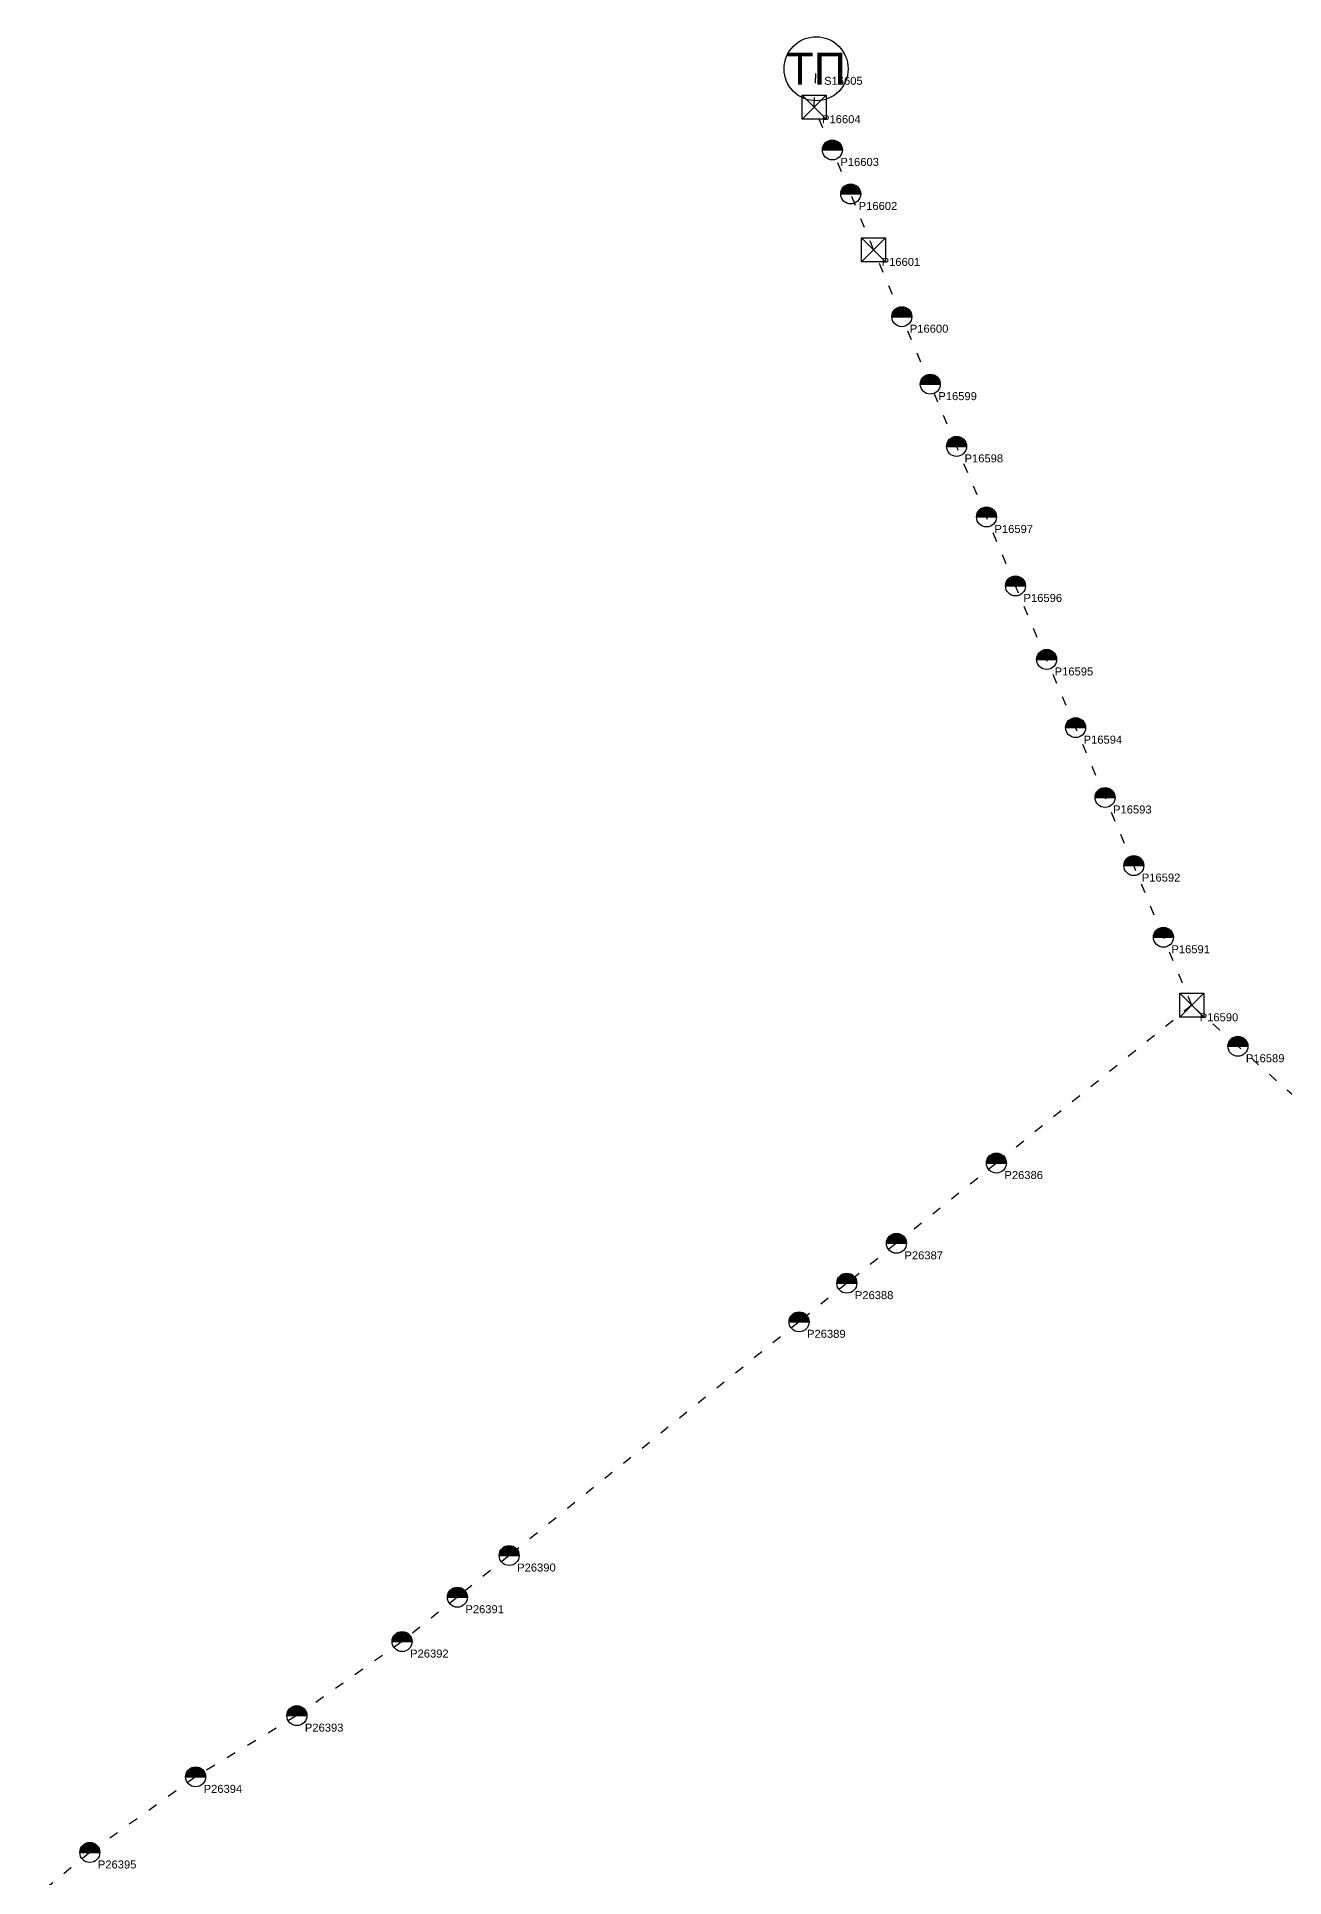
# Model space of a CAD drawing. Header units: metres. Extents: x 297353 to 313697, y 4834133 to 4847614.
# Drawn here: x 300263 to 301822, y 4845314 to 4847614 of the extents above; entities that cross this region are included whole.
import ezdxf
from ezdxf.enums import TextEntityAlignment as Align

# ---------------------------------------------------------------- set-up
doc = ezdxf.new("R2010")
doc.units = ezdxf.units.M
doc.header["$MEASUREMENT"] = 0
doc.linetypes.add('ACAD_ISO03W100', pattern=[30, 12, -18])
for name, color, linetype, lineweight in [('1_4', 7, 'Continuous', 25), ('21_2', 200, 'ACAD_ISO03W100', 25), ('28_2', 7, 'Continuous', 25), ('28_3', 7, 'Continuous', 25), ('57_2', 7, 'Continuous', 30)]:
    doc.layers.add(name, color=color, linetype=linetype, lineweight=lineweight)
doc.styles.get("Standard").update_dxf_attribs({"font": 'arial.ttf', "height": 2})

# ---------------------------------------------------------------- blocks, each defined once
blk = doc.blocks.new('TP-1_4')
at = {"layer": '1_4'}
blk.add_circle((0, 0), 4, dxfattribs=at)
at = {"layer": '1_4', "insert": (0, 0), "char_height": 4, "attachment_point": 5}
blk.add_mtext_dynamic_manual_height_columns('ТП', width=5.0652, gutter_width=75, heights=[0], dxfattribs=at)
at = {"layer": '1_4'}
blk.add_attdef('FIELD_ID', (4.98, 0.01), '', height=4, dxfattribs=at)
blk = doc.blocks.new('PYLON-MV-28_2')
at = {"layer": '28_2'}
blk.add_hatch(color=256, dxfattribs=at).paths.add_polyline_path([(-1.25, 0), (1.25, 0, 1)])
blk.add_line((-1.25, 0), (1.25, 0), dxfattribs=at)
blk.add_circle((0, 0), 1.25, dxfattribs=at)
blk.add_attdef('FIELD_ID', (2.57, 0), '', height=2, dxfattribs=at)
blk = doc.blocks.new('PYLON-MV-28_3')
at = {"layer": '28_3'}
blk.add_lwpolyline([(-1.5, 1.5), (1.5, 1.5), (1.5, -1.5), (-1.5, -1.5)], close=True, dxfattribs=at)
for points in [[(-1.5, 1.5), (1.5, -1.5)], [(-1.5, -1.5), (1.5, 1.5)]]:
    blk.add_lwpolyline(points, dxfattribs=at)
blk.add_attdef('FIELD_ID', (2.57, 0), '', height=2, dxfattribs=at)

msp = doc.modelspace()

# ---------------------------------------------------------------- linework, layer by layer
at = {"layer": '21_2'}
for points in [[(301706.5, 4846404), (301671.1, 4846489), (301634.1, 4846578.6), (301598.2, 4846663.7), (301561.4, 4846751), (301525.2, 4846836.2), (301486.3, 4846928.1), (301450, 4847014.3), (301412.6, 4847102.5), (301379.8, 4847180.3), (301344.2, 4847264.6), (301309, 4847348.1), (301280.3, 4847418), (301257.4, 4847473), (301234.5, 4847526.4), (301237.1, 4847574.4)], [(301706.5, 4846404), (301462.4, 4846206.8), (301337.5, 4846106.5), (301275.5, 4846056.7), (301215.8, 4846008.4), (300853.5, 4845716.3), (300788.8, 4845664.2), (300719.7, 4845608.8), (300588.2, 4845516.2), (300461.7, 4845439.7), (300329.5, 4845345.2), (300263.2, 4845291)], [(302417.8, 4845854.4), (302390.2, 4845868.7), (302301.1, 4845914.4), (302198.7, 4845966.6), (302119.4, 4846037.3), (302038.9, 4846109.1), (301970.9, 4846169.2), (301903.4, 4846228.7), (301834.9, 4846289.8), (301764.2, 4846352.8), (301706.5, 4846404)]]:
    msp.add_lwpolyline(points, dxfattribs=at)

# ---------------------------------------------------------------- block references
at = {"layer": '1_4', "xscale": 10, "yscale": 10}
msp.add_blockref('TP-1_4', (301237.1, 4847574.4), dxfattribs=at)
at = {"layer": '28_2', "xscale": 10, "yscale": 10}
for p in [(301257.4, 4847473), (301280.3, 4847418), (301344.2, 4847264.6), (301379.8, 4847180.3), (301412.6, 4847102.5), (301450, 4847014.3), (301486.3, 4846928.1), (301525.2, 4846836.2), (301561.4, 4846751), (301598.2, 4846663.7), (301634.1, 4846578.6), (301671.1, 4846489), (301764.2, 4846352.8), (301462.4, 4846206.8), (301337.5, 4846106.5), (301275.5, 4846056.7), (301215.8, 4846008.4), (300853.5, 4845716.3), (300788.8, 4845664.2), (300719.7, 4845608.8), (300588.2, 4845516.2), (300461.7, 4845439.7), (300329.5, 4845345.2)]:
    msp.add_blockref('PYLON-MV-28_2', p, dxfattribs=at)
at = {"layer": '28_3', "xscale": 10, "yscale": 10}
for p in [(301234.5, 4847526.4), (301309, 4847348.1), (301706.5, 4846404)]:
    msp.add_blockref('PYLON-MV-28_3', p, dxfattribs=at)

# ---------------------------------------------------------------- texts
at = {"layer": '57_2'}
for s, p in [('S16605', (301247.1, 4847564.4)), ('P16604', (301244.5, 4847516.4)), ('P16603', (301267.4, 4847463)), ('P16602', (301290.3, 4847408)), ('P16601', (301319, 4847338.1)), ('P16600', (301354.2, 4847254.6)), ('P16599', (301389.8, 4847170.3)), ('P16598', (301422.6, 4847092.5)), ('P16597', (301460, 4847004.3)), ('P16596', (301496.3, 4846918.1)), ('P16595', (301535.2, 4846826.2)), ('P16594', (301571.4, 4846741)), ('P16593', (301608.2, 4846653.7)), ('P16592', (301644.1, 4846568.6)), ('P16591', (301681.1, 4846479)), ('P16590', (301716.5, 4846394)), ('P16589', (301774.2, 4846342.8)), ('P26386', (301472.4, 4846196.8)), ('P26387', (301347.5, 4846096.5)), ('P26388', (301285.5, 4846046.7)), ('P26389', (301225.8, 4845998.4)), ('P26390', (300863.5, 4845706.3)), ('P26391', (300798.8, 4845654.2)), ('P26392', (300729.7, 4845598.8)), ('P26393', (300598.2, 4845506.2)), ('P26394', (300471.7, 4845429.7)), ('P26395', (300339.5, 4845335.2))]:
    msp.add_text(s, height=10, dxfattribs=at).set_placement(p, align=Align.TOP_LEFT)

doc.saveas('drawing.dxf')
